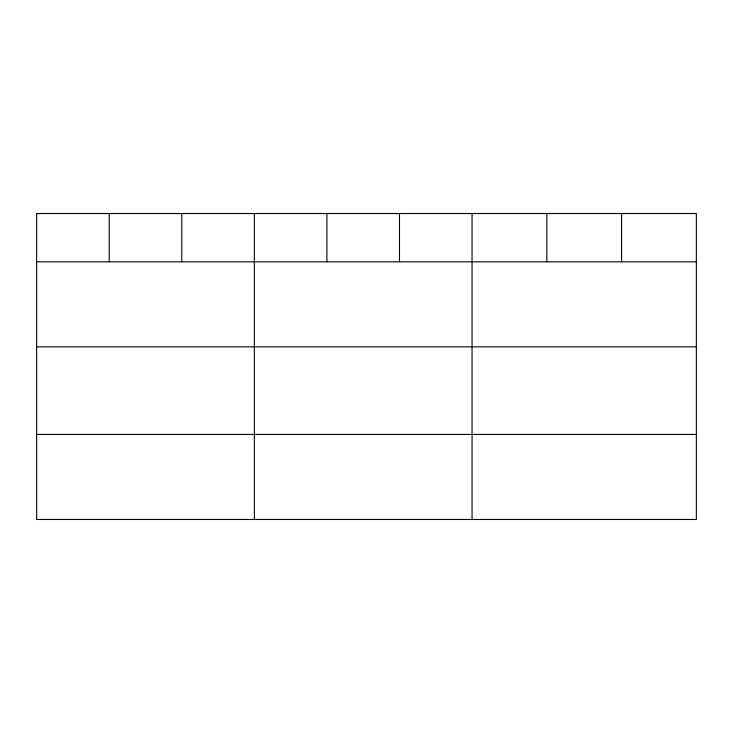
<?xml version="1.0" encoding="UTF-8"?>
<svg xmlns="http://www.w3.org/2000/svg" width="733" height="733" viewBox="0 0 733 733"><rect width="100%" height="100%" fill="white"/><g stroke="black" fill="none" stroke-linecap="round" stroke-linejoin="round"><path stroke-width="1.1" d="M696.35 346.837L696.35 213.523L36.65 213.523L36.65 519.477L696.35 519.477L696.35 346.837L36.65 346.837M36.65 261.809L696.35 261.809M36.65 434.449L696.35 434.449M621.584 213.523L621.584 261.809M546.818 213.523L546.818 261.809M472.052 213.523L472.052 519.477M399.485 213.523L399.485 261.809M326.918 213.523L326.918 261.809M254.351 213.523L254.351 519.477M181.784 213.523L181.784 261.809M109.217 213.523L109.217 261.809"/></g></svg>
